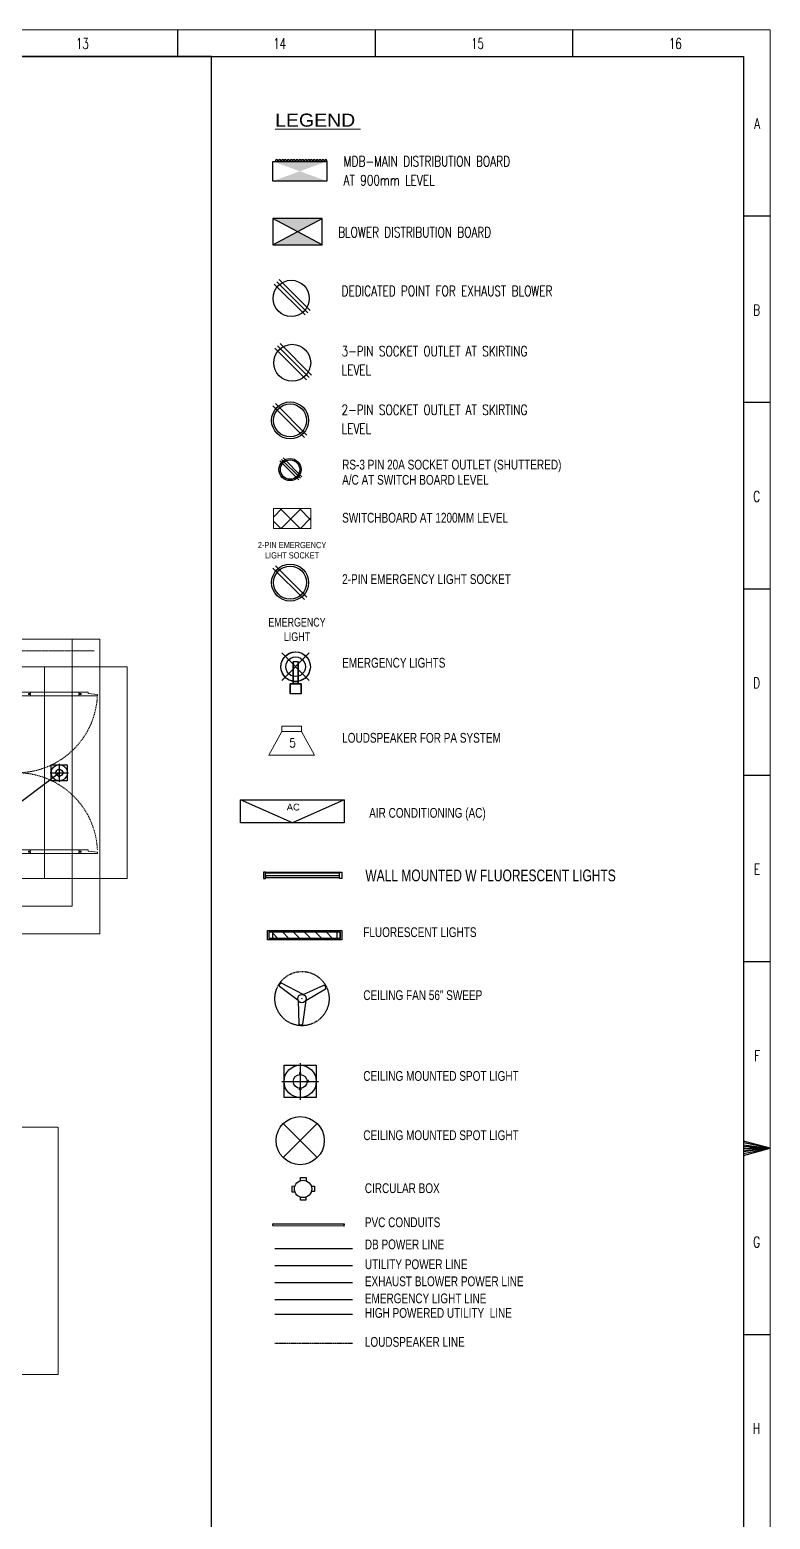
# Model space of a CAD drawing. Header units: inches. Extents: x -49881 to 95347, y -45374 to 27845.
# Drawn here: x 28396 to 36573, y -34572 to -18135 of the extents above; entities that cross this region are included whole.
import ezdxf

# ---------------------------------------------------------------- set-up
doc = ezdxf.new("R2010")
doc.units = ezdxf.units.IN
doc.header["$MEASUREMENT"] = 0
for name, pattern in [('Bathroom _ King & Twin$0$CENTER', [50.8, 31.75, -6.35, 6.35, -6.35]), ('DASH', [0.35, 0.25, -0.1]), ('DASHED', [0.75, 0.5, -0.25]), ('PHANTOMX2', [5, 2.5, -0.5, 0.5, -0.5, 0.5, -0.5])]:
    doc.linetypes.add(name, pattern=pattern)
doc.layers.get('Defpoints').update_dxf_attribs({"lineweight": 0})
for name, color, linetype in [('Cables', 7, 'Continuous'), ('Layer 1', 7, 'Continuous'), ('Lights', 7, 'Continuous'), ('Panels', 1, 'Continuous'), ('Sockets', 7, 'Continuous'), ('TEG BORDER', 7, 'Continuous')]:
    doc.layers.add(name, color=color, linetype=linetype)
for name, color, linetype, lineweight in [('DOOR', 115, 'Continuous', 15), ('E-CF-Ceiling-Fan', 42, 'Continuous', 30), ('E-Legend', 7, 'Continuous', 30), ('E-MDB', 1, 'Continuous', 30), ('grid', 9, 'Continuous', 13), ('HACTH', 8, 'Continuous', 9), ('HVAC', 46, 'Continuous', 30), ('Stair', 86, 'Continuous', 18), ('Sunshed', 5, 'Continuous', 15), ('Switchboard', 30, 'Continuous', 13), ('Text', 252, 'Continuous', 15)]:
    doc.layers.add(name, color=color, linetype=linetype, lineweight=lineweight)
doc.styles.get("Standard").update_dxf_attribs({"font": 'arial.ttf'})
doc.styles.add('Swiss721', font='swisscl.ttf')
doc.styles.add('TAVE1', font='ROMANS.shx', dxfattribs={"width": 0.75})
doc.styles.add('TEG BORDER', font='txt_qlt.shx', dxfattribs={"width": 0.7, "bigfont": 'hztxt.shx'})
doc.styles.add('TIMES', font='ARIALN.TTF')

# ---------------------------------------------------------------- blocks, each defined once
blk = doc.blocks.new('A$C0AFB10A6')
at = {"layer": 'Defpoints'}
for points in [[(0.25, 72), (0.25, 71.75), (0, 71.75), (0, 72)], [(5, 72), (5, 71.75), (4.75, 71.75), (4.75, 72)], [(0.25, 0), (0.25, 0.25), (0, 0.25), (0, 0)], [(5, 0), (5, 0.25), (4.75, 0.25), (4.75, 0)]]:
    blk.add_lwpolyline(points, close=True, dxfattribs=at)
at = {"layer": 'DOOR'}
for points in [[(5, 71), (3.5, 71), (3.5, 69.5), (0.25, 69.5), (0.25, 69.75), (0, 69.75), (0, 71.75), (0.25, 71.75), (0.25, 72), (4.75, 72), (4.75, 71.75), (5, 71.75), (5, 71)], [(10, 70.25), (10, 70), (11, 70), (11, 69.5), (5, 69.5), (5, 71), (11, 71), (11, 70.5), (10, 70.5), (10, 70.25), (10, 70.5), (11, 70.5), (11, 71), (32, 71), (32, 70.5), (33, 70.5), (33, 70), (32, 70), (32, 69.5), (11, 69.5), (40, 69.5), (40, 70), (35.99, 70.5), (35.99, 71), (32, 71)], [(5, 1), (3.5, 1), (3.5, 2.5), (0.25, 2.5), (0.25, 2.25), (0, 2.25), (0, 0.25), (0.25, 0.25), (0.25, 0), (4.75, 0), (4.75, 0.25), (5, 0.25), (5, 1)], [(10, 1.75), (10, 1.5), (11, 1.5), (11, 1), (5, 1), (5, 2.5), (11, 2.5), (11, 2), (10, 2), (10, 1.75), (10, 2), (11, 2), (11, 2.5), (32, 2.5), (32, 2), (33, 2), (33, 1.5), (32, 1.5), (32, 1), (11, 1), (40, 1), (40, 1.5), (35.99, 2), (35.99, 2.5), (32, 2.5)]]:
    blk.add_lwpolyline(points, dxfattribs=at)
at = {"layer": 'DOOR', "linetype": 'DASHED', "lineweight": 0}
for centre, start, end in [((4.98, 71.06), 270.03801, 357.45308), ((4.98, 0.94), 2.54692, 89.96199)]:
    blk.add_arc(centre, 35.06, start, end, dxfattribs=at)
at = {"layer": 'HACTH', "lineweight": 0, "ltscale": 10}
for p, q in [((0, 1.03), (0, 69.75)), ((5, 1), (5, 71))]:
    blk.add_line(p, q, dxfattribs=at)
blk = doc.blocks.new('CF')
for p, q in [((-23.8, 14.2), (-22.8, 15.9)), ((1.4, 4.3), (-21.4, 16.2)), ((-4.1, -2.1), (-23.5, 12.8)), ((1.4, 4.3), (22.9, 14)), ((3.9, -1.9), (24.7, 10.4)), ((24.1, 13.5), (25, 11.7)), ((-4.1, -2.1), (-3.3, -26.6)), ((3.9, -1.9), (0.7, -26.8)), ((-0.4, -27.8), (-2.4, -27.7))]:
    blk.add_line(p, q)
for radius in [4.48, 0.0888]:
    blk.add_circle((0, 0), radius)
for centre, radius, start, end in [((-21.9, 15.4), 0.996, 57.1351, 147.1351), ((-23, 13.7), 0.996, 147.1351, 237.1351), ((23.2, 13), 0.996, 27.1351, 117.1351), ((24.1, 11.3), 1.03, 299.2548, 26.4357), ((-2.3, -26.7), 0.996, 177.1351, 267.1351), ((-0.3, -26.8), 0.996, 267.1351, 357.1351)]:
    blk.add_arc(centre, radius, start, end)
blk = doc.blocks.new('240 BORDER A2')
for p, q in [((482.62, 420), (482.62, 415)), ((519.75, 420), (519.75, 415)), ((556.87, 420), (556.87, 415)), ((594, 385), (589, 385)), ((594, 350), (589, 350)), ((594, 315), (589, 315)), ((594, 280), (589, 280)), ((594, 245), (589, 245)), ((589, 210), (594, 210)), ((592.75, 210), (590.25, 210)), ((594, 175), (589, 175))]:
    blk.add_line(p, q)
at = {"linetype": 'Continuous'}
blk.add_line((489, 415), (5, 415), dxfattribs=at)
at = {"color": 5, "lineweight": 15}
blk.add_lwpolyline([(0, 420), (594, 420), (594, 0), (0, 0)], close=True, dxfattribs=at)
blk.add_lwpolyline([(5, 415), (589, 415), (589, 5), (5, 5)], close=True)
blk.add_lwpolyline([(594, 210), (589, 211.34), (589, 208.66), (594, 210), (589, 211), (589, 210.67), (594, 210), (589, 210.33), (589, 209.67), (594, 210), (589, 209.33), (589, 209), (594, 210)])
at = {"layer": 'TEG BORDER'}
blk.add_line((489, 116), (489, 415), dxfattribs=at)
at = {"char_height": 2, "width": 2, "style": 'TEG BORDER'}
for s, insert, attachment_point in [('\\pi2.2204e-016;13', (463.55, 418.41), 1), ('\\pi-0.033333;14', (500.67, 418.41), 1), ('\\pi2.2204e-016;15', (537.8, 418.41), 1), ('\\pi0.033333;16', (574.92, 418.41), 1), ('A', (592.09, 403.39), 3), ('B', (592.09, 368.39), 3), ('C', (592.09, 333.39), 3), ('D', (592.09, 298.39), 3), ('E', (592.09, 263.39), 3), ('F', (592.09, 228.39), 3), ('G', (592.09, 193.39), 3), ('H', (592.09, 158.39), 3)]:
    blk.add_mtext(s, dxfattribs=dict(at, insert=insert, attachment_point=attachment_point))
blk = doc.blocks.new('A$C63C712C3')
at = {"ltscale": 2}
for p, q in [((40, 42), (34, 42)), ((40, 16), (34, 16)), ((1231, 42), (1237, 42)), ((1231, 16), (1237, 16))]:
    blk.add_line(p, q, dxfattribs=at)
for points in [[(35, 103), (0, 103), (0, 0), (35, 0)], [(35, 103), (1235, 103), (1235, 90), (35, 90)], [(40, 48), (1231, 48), (1231, 10), (40, 10)], [(1235, 103), (1271, 103), (1271, 0), (1235, 0)]]:
    blk.add_lwpolyline(points, close=True, dxfattribs=at)

msp = doc.modelspace()

# ---------------------------------------------------------------- hatches: boundary and pattern name
h = msp.add_hatch()
h.set_pattern_fill('ANSI31', color=256, scale=683.515044, angle=90)
h.set_pattern_definition([(135, (33183.11, -32022.39), (-60.4148, -60.4148), [])])
h.paths.add_polyline_path([(31075.4, -28091.3), (31075.4, -28163), (31786.5, -28163), (31786.5, -28091.3)])
at = {"layer": 'Cables'}
h = msp.add_hatch(color=252, dxfattribs=at)
h.dxf.hatch_style = 1
h.paths.add_polyline_path([(31079.2, -20509.7), (31626.5, -20509.7), (31352.8, -20363.8)])
h.paths.add_polyline_path([(31352.8, -20363.8), (31626.5, -20217.9), (31079.2, -20217.9)])
at = {"layer": 'Panels'}
h = msp.add_hatch(color=256, dxfattribs=at)
h.dxf.hatch_style = 1
h.paths.add_polyline_path([(31378.6, -19696.4), (31079.2, -19805.2), (31678, -19805.2)])
h.paths.add_polyline_path([(31079.2, -19587.5), (31378.6, -19696.4), (31678, -19587.5)])
at = {"layer": 'Switchboard'}
h = msp.add_hatch(dxfattribs=at)
h.set_pattern_fill('ANSI37', color=256, scale=1196.151326, angle=180)
h.set_pattern_definition([(225, (40475.43, -7993), (105.7258, -105.7258), []), (315, (40475.43, -7993), (105.7258, 105.7258), [])])
h.paths.add_polyline_path([(31088.7, -23419.4), (31088.7, -23638.5), (31500.9, -23638.5), (31500.9, -23419.4)])

# ---------------------------------------------------------------- linework, layer by layer
for p, q in [((28725.8, -26288), (28718.2, -26288)), ((28718.2, -26288), (28718.2, -26296.6)), ((28725.8, -26296.6), (28725.8, -26288)), ((28675.6, -26337.7), (28675.7, -26330.1)), ((28684.2, -26337.7), (28675.6, -26337.7)), ((28675.7, -26330.1), (28684.3, -26330.2)), ((28718.2, -26380.7), (28718.2, -26372.1)), ((28725.8, -26380.7), (28718.2, -26380.7)), ((28725.8, -26372.1), (28725.8, -26380.7)), ((28768.3, -26330.1), (28759.7, -26330.2)), ((28759.8, -26337.7), (28768.4, -26337.7)), ((28768.4, -26337.7), (28768.3, -26330.1)), ((31102.9, -31959.5), (31961.3, -31959.5))]:
    msp.add_line(p, q)
at = {"color": 1}
msp.add_line((31102.9, -31583), (31961.3, -31583), dxfattribs=at)
at = {"color": 3}
msp.add_line((31102.9, -31771.2), (31961.3, -31771.2), dxfattribs=at)
msp.add_line((31102.9, -31771.2), (31961.3, -31771.2), dxfattribs=at)
at = {"color": 192, "lineweight": 30}
msp.add_line((31102.9, -31959.5), (31961.3, -31959.5), dxfattribs=at)
at = {"color": 6}
msp.add_line((31102.9, -32147.7), (31961.3, -32147.7), dxfattribs=at)
at = {"color": 4}
msp.add_line((31102.9, -32308), (31961.3, -32308), dxfattribs=at)
at = {"color": 4, "lineweight": 30}
msp.add_line((31102.9, -32308), (31961.3, -32308), dxfattribs=at)
at = {"color": 5, "linetype": 'Bathroom _ King & Twin$0$CENTER', "lineweight": 30, "ltscale": 0.25}
msp.add_line((31102.9, -32628.1), (31961.3, -32628.1), dxfattribs=at)
at = {"lineweight": 15}
for points in [[(31180.6, -25820.9), (31180.6, -25878.8), (31037.3, -26140.9), (31540.2, -26140.9)], [(31397, -25820.9), (31180.6, -25820.9)], [(31180.6, -25878.8), (31397, -25878.8), (31397, -25820.9)], [(31540.2, -26140.9), (31397, -25878.8)]]:
    msp.add_lwpolyline(points, dxfattribs=at)
for points in [[(31841.1, -28076.6), (31841.1, -28179.1), (31020.9, -28179.1), (31020.9, -28076.6)], [(31823.1, -28091.3), (31823.1, -28163), (31038.9, -28163), (31038.9, -28091.3)], [(31038.9, -28163), (31038.9, -28091.3), (31075.4, -28091.3), (31075.4, -28163)], [(31823.1, -28163), (31823.1, -28091.3), (31786.5, -28091.3), (31786.5, -28163)]]:
    msp.add_lwpolyline(points, close=True)
for points in [[(31389.7, -29664), (31389.7, -29646.6), (31374.5, -29646.6), (31374.5, -29664)], [(31380.4, -29699.1), (31382.1, -29699.1)], [(31458.3, -29747), (31475.7, -29746.8), (31475.5, -29731.6), (31458.2, -29731.7)], [(31389.7, -29816.3), (31389.7, -29833.6), (31374.5, -29833.6), (31374.5, -29816.3)], [(31322.6, -30897.8), (31288.8, -30898.3), (31289.8, -30958.1), (31323.6, -30957.5)], [(31387.3, -30834.3), (31387.3, -30800.5), (31447, -30800.5), (31447.1, -30836.2)], [(31505.4, -30896.3), (31539.2, -30896.3), (31539.2, -30956.1), (31505.4, -30956.1)], [(31444.1, -31017.1), (31444.1, -31050.9), (31384.4, -31050.9), (31384.4, -31017.1)]]:
    msp.add_lwpolyline(points)
msp.add_lwpolyline([(31867.1, -31311.1, -0.5634698), (31867.1, -31319.8, 0.3804778), (31868.3, -31337.7), (31081, -31335.1, -0.4563224), (31081, -31319.8, 0.6058844), (31081, -31310.8)], format="xyb", close=True)
for centre, radius in [((28722, -26334.4), 37.9), ((31382.1, -29740.1), 76.5), ((31414.2, -30926.2), 95.8)]:
    msp.add_circle(centre, radius)
at = {"linetype": 'DASHED', "ltscale": 20}
msp.add_circle((31401.9, -28826.4), 299, dxfattribs=at)
at = {"lineweight": 15}
msp.add_open_spline([(31316.2, -25955), (31316.2, -25955), (31279.7, -25955), (31279.7, -25955), (31279.7, -25955), (31275.1, -25997.7), (31275.1, -25997.7), (31275.1, -25997.7), (31279.7, -25993.1), (31279.7, -25993.1), (31347, -25960.5), (31331.6, -26095.1), (31275.1, -26044.9), (31275.1, -26044.9), (31272, -26035.8), (31272, -26035.8)], degree=3, knots=[0, 0, 0, 0, 1, 1, 1, 2, 2, 2, 3, 3, 3, 4, 4, 4, 5, 5, 5, 5], dxfattribs=at)
at = {"layer": 'Cables', "color": 252}
for p, q in [((31626.5, -20509.7), (31079.2, -20217.9)), ((31079.2, -20509.7), (31626.5, -20217.9))]:
    msp.add_line(p, q, dxfattribs=at)
at = {"layer": 'Cables', "color": 3}
msp.add_line((28150.3, -26766.2), (28722, -26334.4), dxfattribs=at)
at = {"layer": 'Cables', "color": 252}
msp.add_lwpolyline([(31079.2, -20217.9), (31079.2, -20509.7), (31626.5, -20509.7), (31626.5, -20217.9)], close=True, dxfattribs=at)
at = {"layer": 'grid', "linetype": 'PHANTOMX2', "ltscale": 0.2}
msp.add_lwpolyline([(29105.3, -24988.2), (6012.9, -24988.2)], dxfattribs=at)
at = {"layer": 'HVAC'}
for p, q in [((31295.6, -26886.3), (30723.8, -26634.1)), ((31867.3, -26634.1), (31295.6, -26886.3))]:
    msp.add_line(p, q, dxfattribs=at)
msp.add_lwpolyline([(30723.8, -26634.1), (31867.3, -26634.1), (31867.3, -26886.3), (30723.8, -26886.3)], close=True, dxfattribs=at)
at = {"layer": 'Layer 1', "color": 1}
for points in [[(31168.2, -25175.7), (31170.6, -25137.6), (31180.1, -25101.8), (31199.2, -25068.5), (31223, -25042.2), (31254, -25020.8), (31289.8, -25006.5), (31325.5, -24999.4), (31363.6, -25004.1), (31399.4, -25013.7), (31430.4, -25035.1), (31456.6, -25058.9), (31478.1, -25092.3), (31490, -25125.7), (31494.8, -25163.8)], [(31168.2, -25163.8), (31173, -25128.1), (31184.9, -25092.3), (31203.9, -25061.3), (31230.2, -25035.1), (31261.2, -25016), (31294.5, -25004.1), (31332.7, -24999.4), (31368.4, -25004.1), (31401.8, -25016), (31432.8, -25035.1), (31459, -25061.3), (31478.1, -25092.3), (31490, -25128.1), (31494.8, -25163.8), (31490, -25199.6), (31478.1, -25235.3), (31459, -25266.3), (31432.8, -25292.5), (31401.8, -25311.6), (31368.4, -25323.5), (31332.7, -25325.9), (31294.5, -25323.5), (31261.2, -25311.6), (31230.2, -25292.5), (31203.9, -25266.3), (31184.9, -25235.3), (31173, -25199.6), (31168.2, -25163.8)], [(31482.8, -25316.4), (31180.1, -25011.3)], [(31482.8, -25011.3), (31180.1, -25316.4)], [(31223, -25163.8), (31225.4, -25135.2), (31237.3, -25109), (31254, -25087.5), (31277.8, -25068.5), (31304.1, -25058.9), (31332.7, -25054.2), (31358.9, -25058.9), (31385.1, -25068.5), (31408.9, -25087.5), (31425.6, -25109), (31437.6, -25135.2), (31439.9, -25163.8), (31437.6, -25192.4), (31425.6, -25218.7), (31408.9, -25240.1), (31385.1, -25259.2), (31358.9, -25268.7), (31332.7, -25273.5), (31304.1, -25268.7), (31277.8, -25259.2), (31254, -25240.1), (31237.3, -25218.7), (31225.4, -25192.4), (31223, -25163.8)], [(31304.1, -25354.5), (31358.9, -25354.5), (31358.9, -25109)], [(31304.1, -25354.5), (31304.1, -25109), (31304.1, -25337.8), (31304.1, -25354.5), (31358.9, -25354.5)], [(31358.9, -25109), (31304.1, -25109)], [(31358.9, -25109), (31304.1, -25109)], [(31358.9, -25109), (31358.9, -25354.5)], [(31292.1, -25321.1), (31261.2, -25311.6), (31230.2, -25292.5), (31206.3, -25268.7), (31187.3, -25240.1), (31175.3, -25209.1), (31168.2, -25175.7)], [(31494.8, -25163.8), (31490, -25202), (31478.1, -25237.7), (31456.6, -25268.7), (31428, -25294.9), (31394.6, -25314), (31358.9, -25325.9)], [(31392.3, -25464.2), (31392.3, -25354.5), (31270.7, -25354.5), (31270.7, -25464.2)], [(31270.7, -25464.2), (31270.7, -25354.5)], [(31270.7, -25354.5), (31392.3, -25354.5)], [(31392.3, -25464.2), (31270.7, -25464.2)], [(31292.1, -25321.1), (31304.1, -25325.9), (31358.9, -25325.9)], [(31392.3, -25354.5), (31392.3, -25464.2)]]:
    msp.add_lwpolyline(points, dxfattribs=at)
at = {"layer": 'Lights'}
for p, q in [((28633.7, -26422.7), (28633.7, -26246.1)), ((28633.7, -26246.1), (28810.3, -26246.1)), ((28810.3, -26246.1), (28810.3, -26422.7)), ((28810.3, -26422.7), (28633.7, -26422.7))]:
    msp.add_line(p, q, dxfattribs=at)
at = {"layer": 'Lights', "color": 40}
for p, q in [((28722, -26234.3), (28722, -26434.4)), ((28621.9, -26334.4), (28822.1, -26334.4)), ((31382.1, -29538.1), (31382.1, -29942.1)), ((31180.1, -29740.1), (31584.1, -29740.1)), ((31194.3, -30206.1), (31570, -30581.8)), ((31194.3, -30581.8), (31570, -30206.1))]:
    msp.add_line(p, q, dxfattribs=at)
at = {"layer": 'Lights'}
msp.add_lwpolyline([(31560.3, -29918.3), (31203.9, -29918.3), (31203.9, -29561.9), (31560.3, -29561.9)], close=True, dxfattribs=at)
for centre, radius in [((28722, -26334.4), 88.3), ((31382.1, -29740.1), 178.2), ((31382.1, -30393.9), 265.7)]:
    msp.add_circle(centre, radius, dxfattribs=at)
at = {"layer": 'Panels'}
msp.add_lwpolyline([(31678, -19805.2), (31079.2, -19805.2), (31079.2, -19587.5), (31678, -19587.5)], close=True, dxfattribs=at)
for points in [[(31136.4, -19587.5), (31136.4, -19580, 1), (31110.9, -19580), (31110.9, -19587.5)], [(31168.1, -19587.5), (31168.1, -19580, 1), (31142.6, -19580), (31142.6, -19587.5)], [(31200.1, -19587.5), (31200.1, -19580, 1), (31174.6, -19580), (31174.6, -19587.5)], [(31232.1, -19587.5), (31232.1, -19580, 1), (31206.6, -19580), (31206.6, -19587.5)], [(31263.8, -19587.5), (31263.8, -19580, 1), (31238.3, -19580), (31238.3, -19587.5)], [(31295.8, -19587.5), (31295.8, -19580, 1), (31270.3, -19580), (31270.3, -19587.5)], [(31327.5, -19587.5), (31327.5, -19580, 1), (31302, -19580), (31302, -19587.5)], [(31359.5, -19587.5), (31359.5, -19580, 1), (31334, -19580), (31334, -19587.5)], [(31391.2, -19587.5), (31391.2, -19580, 1), (31365.7, -19580), (31365.7, -19587.5)], [(31423.2, -19587.5), (31423.2, -19580, 1), (31397.7, -19580), (31397.7, -19587.5)], [(31454.9, -19587.5), (31454.9, -19580, 1), (31429.4, -19580), (31429.4, -19587.5)], [(31487.2, -19587.5), (31487.2, -19580, 1), (31461.7, -19580), (31461.7, -19587.5)], [(31518.9, -19587.5), (31518.9, -19580, 1), (31493.4, -19580), (31493.4, -19587.5)], [(31550.6, -19587.5), (31550.6, -19580, 1), (31525.1, -19580), (31525.1, -19587.5)], [(31582.5, -19587.5), (31582.5, -19580, 1), (31557, -19580), (31557, -19587.5)], [(31614.3, -19587.5), (31614.3, -19580, 1), (31588.8, -19580), (31588.8, -19587.5)], [(31645.5, -19587.5), (31645.5, -19580, 1), (31620, -19580), (31620, -19587.5)], [(31678, -19587.5), (31678, -19580, 1), (31652.5, -19580), (31652.5, -19587.5)]]:
    msp.add_lwpolyline(points, format="xyb", dxfattribs=at)
at = {"layer": 'Sockets', "color": 190}
for p, q in [((31437.5, -21282.5), (31095.9, -20940.9)), ((31465.1, -21257.8), (31123.5, -20916.2)), ((31492.7, -21233.2), (31151.1, -20891.5))]:
    msp.add_line(p, q, dxfattribs=at)
at = {"layer": 'Sockets', "color": 5}
for p, q in [((31451.8, -21997.2), (31103.1, -21648.5)), ((31479.9, -21972), (31131.3, -21623.3)), ((31508.1, -21946.8), (31159.5, -21598.2))]:
    msp.add_line(p, q, dxfattribs=at)
at = {"layer": 'Sockets', "color": 3}
for p, q in [((31428, -22633), (31079.4, -22284.4)), ((31456.2, -22607.8), (31107.6, -22259.2)), ((31158.8, -22890.8), (31368, -23099.9)), ((31175.7, -22875.6), (31384.9, -23084.8)), ((31192.6, -22860.5), (31401.8, -23069.7))]:
    msp.add_line(p, q, dxfattribs=at)
at = {"layer": 'Sockets', "color": 1}
for p, q in [((31428, -24423.3), (31079.4, -24074.7)), ((31456.2, -24398.1), (31107.6, -24049.5))]:
    msp.add_line(p, q, dxfattribs=at)
at = {"layer": 'Sockets', "color": 190}
msp.add_circle((31283, -21099), 200, dxfattribs=at)
at = {"layer": 'Sockets', "color": 5}
msp.add_circle((31294.1, -21809.8), 204, dxfattribs=at)
at = {"layer": 'Sockets', "color": 3}
for centre, radius in [((31270.3, -22445.7), 204), ((31270.3, -22445.7), 182.6), ((31270.3, -22988), 122.4), ((31270.3, -22988), 106.7)]:
    msp.add_circle(centre, radius, dxfattribs=at)
at = {"layer": 'Sockets', "color": 1}
for radius in [204, 182.6]:
    msp.add_circle((31270.3, -24236), radius, dxfattribs=at)
at = {"layer": 'Stair', "linetype": 'Continuous', "ltscale": 10}
for points in [[(28253.5, -27807.6), (28863.1, -27807.6), (28863.1, -24861.2), (28253.2, -24861.2)], [(28253.5, -28112.4), (29167.9, -28112.4), (29167.9, -24861.2), (28253.2, -24861.2)], [(28253.5, -27502.8), (28253.5, -27502.8), (28558.3, -27502.8), (28558.3, -25166), (28558.3, -25166), (28253.2, -25166)]]:
    msp.add_lwpolyline(points, dxfattribs=at)
at = {"layer": 'Sunshed', "linetype": 'DASH'}
for points in [[(28253.2, -27502.8), (29472.4, -27502.8), (29472.4, -25166), (28253.2, -25166)], [(28253.2, -30474.6), (28253.2, -30246), (28710.4, -30246), (28710.4, -32976.5), (28710.4, -32976.5), (28253.2, -32976.5), (28253.2, -32760.6)]]:
    msp.add_lwpolyline(points, dxfattribs=at)
at = {"layer": 'Switchboard'}
msp.add_lwpolyline([(31500.9, -23638.5), (31088.7, -23638.5), (31088.7, -23419.4), (31500.9, -23419.4)], close=True, dxfattribs=at)

# ---------------------------------------------------------------- block references
at = {"xscale": 58.778876177409, "yscale": 58.778876177409, "zscale": 58.778876177409}
msp.add_blockref('240 BORDER A2', (1658.4, -42822.2), dxfattribs=at)
at = {"layer": 'E-CF-Ceiling-Fan', "lineweight": 0, "xscale": 10.4947234685525, "yscale": 10.4947234685525, "zscale": 10.49472346845949}
msp.add_blockref('CF', (31401.9, -28826.4), dxfattribs=at)
at = {"layer": 'HACTH', "lineweight": 0, "ltscale": 10, "xscale": 25.4, "yscale": 25.4, "zscale": 25.4}
msp.add_blockref('A$C0AFB10A6', (28126.2, -27248.8), dxfattribs=at)
at = {"layer": 'Lights', "lineweight": 0, "xscale": 0.6802219983900742, "yscale": 0.680221998576552, "zscale": 0.6802219986342961}
msp.add_blockref('A$C63C712C3', (30976.6, -27501.7), dxfattribs=at)

# ---------------------------------------------------------------- texts
at = {"layer": 'E-Legend', "lineweight": 0, "style": 'TIMES', "width": 1.3}
msp.add_text('%%ULEGEND ', height=144.36, dxfattribs=at).set_placement((31105.5, -19204.2))
at = {"layer": 'E-MDB', "color": 0, "lineweight": 0, "style": 'TAVE1', "width": 0.75}
for s, height, p in [('MDB-MAIN DISTRIBUTION BOARD', 113.414, (31862.2, -19643.4)), ('AT 900mm LEVEL', 113.414, (31862.2, -19852.5)), ('BLOWER DISTRIBUTION BOARD', 113.414, (31800.4, -20426.1)), ('DEDICATED POINT FOR EXHAUST BLOWER', 113.414, (31838.5, -21074.3)), ('3-PIN SOCKET OUTLET AT SKIRTING', 113.414, (31838.5, -21738.4)), ('LEVEL', 113.41, (31838.5, -21947.5)), ('2-PIN SOCKET OUTLET AT SKIRTING', 113.414, (31838.5, -22385.6)), ('LEVEL', 113.41, (31838.5, -22594.7))]:
    msp.add_text(s, height=height, dxfattribs=at).set_placement(p)
at = {"layer": 'HVAC'}
msp.add_text('AC', height=74.54, dxfattribs=at).set_placement((31233.1, -26750.5))
at = {"layer": 'Sockets', "color": 0, "style": 'Swiss721'}
for s, height, p in [('RS-3 PIN 20A SOCKET OUTLET (SHUTTERED)', 107.628, (31845.4, -22987.3)), ('A/C AT SWITCH BOARD LEVEL', 107.628, (31845.4, -23155.4)), ('SWITCHBOARD AT 1200MM LEVEL', 107.628, (31845.4, -23573.5)), ('2-PIN EMERGENCY LIGHT SOCKET', 107.628, (31845.4, -24251.2)), ('EMERGENCY LIGHTS', 107.628, (31845.4, -25174.1)), ('LOUDSPEAKER FOR PA SYSTEM', 107.628, (31845.4, -26002.4)), ('AIR CONDITIONING (AC)', 107.628, (32144.2, -26830.6)), ('WALL MOUNTED W FLUORESCENT LIGHTS ', 129.154, (32101.6, -27531.8)), ('FLUORESCENT LIGHTS ', 107.628, (32079.1, -28147.2)), ('CEILING FAN 56" SWEEP', 107.628, (32079.1, -28842.4)), ('CEILING MOUNTED SPOT LIGHT', 107.628, (32079.1, -29733.9)), ('CEILING MOUNTED SPOT LIGHT', 107.628, (32079.1, -30387.7)), ('CIRCULAR BOX', 107.628, (32096, -30972.4)), ('PVC CONDUITS', 107.628, (32096, -31348.7)), ('DB POWER LINE', 107.628, (32096, -31592.6)), ('UTILITY POWER LINE', 107.628, (32096, -31812.1)), ('EXHAUST BLOWER POWER LINE', 107.628, (32096, -32000.3)), ('EMERGENCY LIGHT LINE', 107.628, (32096, -32188.5)), ('HIGH POWERED UTILITY  LINE', 107.628, (32096, -32348.9)), ('LOUDSPEAKER LINE', 107.628, (32096, -32668.9))]:
    msp.add_text(s, height=height, dxfattribs=at).set_placement(p)
at = {"layer": 'Text', "color": 4, "attachment_point": 2, "style": 'Swiss721'}
for s, insert, char_height, width in [('2-PIN EMERGENCY LIGHT SOCKET', (31292.4, -23786.8), 68.352, 839.477), ('EMERGENCY LIGHT ', (31346.7, -24625), 95.692, 749.153)]:
    msp.add_mtext(s, dxfattribs=dict(at, insert=insert, char_height=char_height, width=width))

doc.saveas('drawing.dxf')
